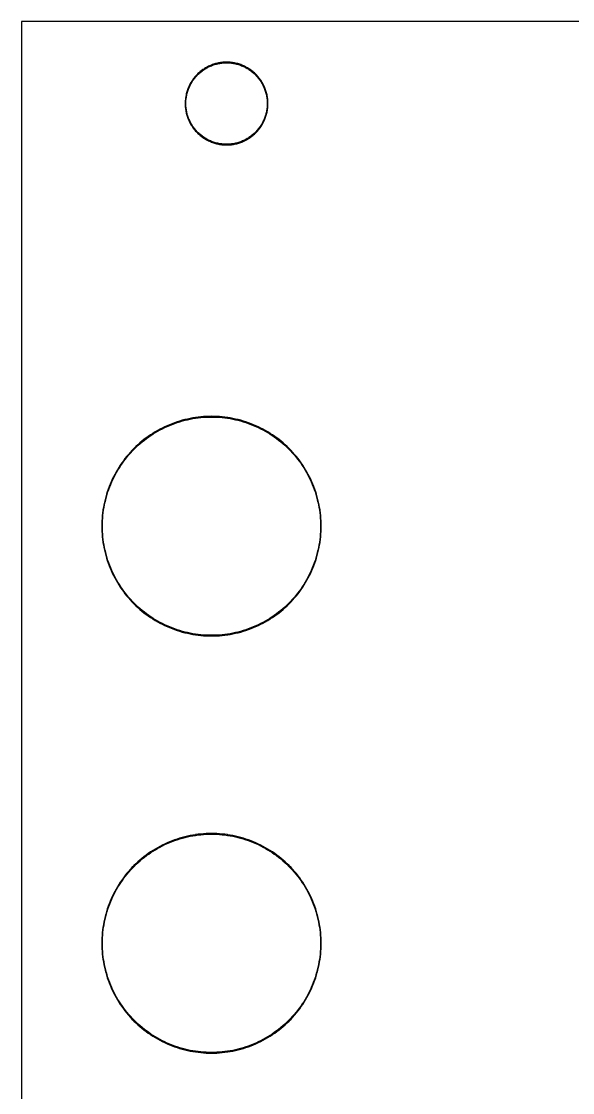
# Model space of a CAD drawing. Extents: x 5 to 45, y 9 to 138.
# Drawn here: x 5.04 to 25.19, y 98.62 to 137.75 of the extents above; entities that cross this region are included whole.
import ezdxf

# ---------------------------------------------------------------- set-up
doc = ezdxf.new("R2010")
doc.units = 0

msp = doc.modelspace()

# ---------------------------------------------------------------- linework, layer by layer
at = {"color": 34, "true_color": 0x008000}
for points in [[(5.03555, 9.25398, 0), (45.33544, 9.25398, 0), (45.33544, 137.75411, 0), (5.03555, 137.75411, 0), (5.03555, 9.25398, 0)], [(12.51585, 136.26693, 0), (12.47698, 136.26592, 0), (12.43812, 136.26388, 0), (12.39926, 136.26083, 0), (12.36065, 136.25676, 0), (12.32179, 136.25169, 0), (12.31786, 136.25107, 0), (12.28345, 136.2456, 0), (12.28343, 136.2456, 0), (12.27951, 136.24497, 0), (12.24116, 136.23786, 0), (12.20306, 136.22998, 0), (12.16521, 136.22084, 0), (12.12762, 136.21094, 0), (12.09028, 136.20002, 0), (12.0532, 136.18808, 0), (12.01637, 136.17512, 0), (11.98004, 136.16115, 0), (11.94398, 136.14642, 0), (11.90842, 136.13067, 0), (11.87311, 136.11416, 0), (11.83831, 136.09664, 0), (11.83477, 136.09483, 0), (11.80048, 136.07629, 0), (11.7667, 136.05699, 0), (11.73343, 136.03666, 0), (11.70066, 136.01584, 0), (11.6684, 135.99374, 0), (11.63665, 135.97114, 0), (11.60566, 135.94751, 0), (11.57544, 135.92312, 0), (11.54547, 135.89797, 0), (11.51651, 135.87233, 0), (11.48806, 135.84566, 0), (11.46038, 135.81823, 0), (11.45757, 135.81541, 0), (11.43064, 135.78722, 0), (11.40423, 135.75852, 0), (11.37883, 135.72906, 0), (11.35393, 135.69909, 0), (11.33006, 135.66835, 0), (11.30694, 135.63711, 0), (11.28459, 135.60511, 0), (11.26326, 135.57259, 0), (11.24243, 135.53957, 0), (11.22287, 135.50604, 0), (11.20382, 135.47201, 0), (11.18579, 135.43746, 0), (11.18398, 135.43393, 0), (11.16696, 135.39886, 0), (11.15071, 135.36331, 0), (11.13547, 135.32749, 0), (11.12124, 135.29143, 0), (11.10778, 135.25486, 0), (11.09534, 135.21777, 0), (11.08391, 135.18069, 0), (11.07349, 135.1431, 0), (11.06409, 135.1055, 0), (11.05546, 135.0674, 0), (11.04784, 135.02905, 0), (11.04149, 134.9907, 0), (11.04087, 134.98677, 0), (11.03528, 134.94842, 0), (11.03071, 134.90956, 0), (11.02715, 134.87095, 0), (11.02461, 134.83209, 0), (11.02309, 134.79297, 0), (11.02258, 134.75411, 0), (11.02309, 134.71525, 0), (11.02461, 134.67613, 0), (11.02715, 134.63727, 0), (11.03071, 134.59866, 0), (11.03528, 134.5598, 0), (11.04087, 134.52144, 0), (11.04149, 134.51751, 0), (11.04784, 134.47916, 0), (11.05546, 134.44081, 0), (11.06409, 134.40271, 0), (11.07349, 134.36511, 0), (11.08391, 134.32753, 0), (11.09534, 134.29043, 0), (11.10778, 134.25335, 0), (11.12124, 134.21678, 0), (11.13547, 134.18071, 0), (11.15071, 134.1449, 0), (11.16696, 134.10934, 0), (11.18398, 134.07428, 0), (11.18579, 134.07075, 0), (11.20382, 134.0362, 0), (11.22287, 134.00217, 0), (11.24243, 133.96864, 0), (11.26326, 133.93562, 0), (11.28459, 133.90311, 0), (11.30694, 133.8711, 0), (11.33006, 133.83985, 0), (11.35393, 133.80913, 0), (11.37883, 133.77915, 0), (11.40423, 133.74968, 0), (11.43064, 133.72099, 0), (11.45757, 133.6928, 0), (11.46038, 133.68999, 0), (11.48806, 133.66255, 0), (11.51651, 133.63587, 0), (11.54547, 133.61023, 0), (11.57544, 133.58508, 0), (11.60566, 133.5607, 0), (11.63665, 133.53708, 0), (11.6684, 133.51446, 0), (11.70066, 133.49237, 0), (11.73343, 133.47155, 0), (11.7667, 133.45123, 0), (11.80048, 133.43192, 0), (11.83477, 133.41337, 0), (11.83831, 133.41157, 0), (11.87311, 133.39405, 0), (11.90842, 133.37754, 0), (11.94398, 133.36179, 0), (11.98004, 133.34706, 0), (12.01637, 133.33309, 0), (12.0532, 133.32014, 0), (12.09028, 133.3082, 0), (12.12762, 133.29728, 0), (12.16521, 133.28737, 0), (12.20306, 133.27823, 0), (12.24116, 133.27035, 0), (12.27951, 133.26324, 0), (12.31786, 133.25714, 0), (12.32179, 133.25652, 0), (12.36065, 133.25144, 0), (12.39926, 133.24738, 0), (12.43812, 133.24433, 0), (12.47698, 133.2423, 0), (12.51585, 133.24127, 0), (12.55496, 133.24127, 0), (12.59382, 133.2423, 0), (12.63269, 133.24433, 0), (12.67155, 133.24738, 0), (12.71015, 133.25144, 0), (12.74902, 133.25652, 0), (12.75294, 133.25714, 0), (12.7913, 133.26324, 0), (12.82965, 133.27035, 0), (12.86775, 133.27823, 0), (12.9056, 133.28737, 0), (12.94319, 133.29728, 0), (12.98053, 133.3082, 0), (13.01761, 133.32014, 0), (13.05444, 133.33309, 0), (13.09076, 133.34706, 0), (13.12683, 133.36179, 0), (13.16239, 133.37754, 0), (13.1977, 133.39405, 0), (13.23249, 133.41157, 0), (13.23603, 133.41337, 0), (13.27032, 133.43192, 0), (13.30411, 133.45123, 0), (13.33738, 133.47155, 0), (13.37015, 133.49237, 0), (13.4024, 133.51446, 0), (13.43415, 133.53708, 0), (13.46514, 133.5607, 0), (13.49537, 133.58508, 0), (13.52534, 133.61023, 0), (13.5543, 133.63587, 0), (13.58274, 133.66255, 0), (13.61043, 133.68999, 0), (13.61324, 133.6928, 0), (13.64016, 133.72099, 0), (13.66658, 133.74968, 0), (13.69198, 133.77915, 0), (13.71687, 133.80913, 0), (13.74075, 133.83985, 0), (13.76386, 133.8711, 0), (13.78621, 133.90311, 0), (13.80755, 133.93562, 0), (13.82838, 133.96864, 0), (13.84794, 134.00217, 0), (13.86699, 134.0362, 0), (13.88502, 134.07075, 0), (13.88682, 134.07428, 0), (13.90384, 134.10934, 0), (13.9201, 134.1449, 0), (13.93534, 134.18071, 0), (13.94956, 134.21678, 0), (13.96302, 134.25335, 0), (13.97547, 134.29043, 0), (13.9869, 134.32753, 0), (13.99731, 134.36511, 0), (14.00671, 134.40271, 0), (14.01535, 134.44081, 0), (14.02297, 134.47916, 0), (14.02932, 134.51751, 0), (14.02994, 134.52144, 0), (14.03553, 134.5598, 0), (14.0401, 134.59866, 0), (14.04366, 134.63727, 0), (14.0462, 134.67613, 0), (14.04772, 134.71525, 0), (14.04823, 134.75411, 0), (14.04772, 134.79297, 0), (14.0462, 134.83209, 0), (14.04366, 134.87095, 0), (14.0401, 134.90956, 0), (14.03553, 134.94842, 0), (14.02994, 134.98677, 0), (14.02932, 134.9907, 0), (14.02297, 135.02905, 0), (14.01535, 135.0674, 0), (14.00671, 135.1055, 0), (13.99731, 135.1431, 0), (13.9869, 135.18069, 0), (13.97547, 135.21777, 0), (13.96302, 135.25486, 0), (13.94956, 135.29143, 0), (13.93534, 135.32749, 0), (13.9201, 135.36331, 0), (13.90384, 135.39886, 0), (13.88682, 135.43393, 0), (13.88502, 135.43746, 0), (13.86699, 135.47201, 0), (13.84794, 135.50604, 0), (13.82838, 135.53957, 0), (13.80755, 135.57259, 0), (13.78621, 135.60511, 0), (13.76386, 135.63711, 0), (13.74075, 135.66835, 0), (13.71687, 135.69909, 0), (13.69198, 135.72906, 0), (13.66658, 135.75852, 0), (13.64016, 135.78722, 0), (13.61324, 135.81541, 0), (13.61043, 135.81823, 0), (13.58274, 135.84566, 0), (13.5543, 135.87233, 0), (13.52534, 135.89797, 0), (13.49537, 135.92312, 0), (13.46514, 135.94751, 0), (13.43415, 135.97114, 0), (13.4024, 135.99374, 0), (13.37015, 136.01584, 0), (13.33738, 136.03666, 0), (13.30411, 136.05699, 0), (13.27032, 136.07629, 0), (13.23603, 136.09483, 0), (13.23249, 136.09664, 0), (13.1977, 136.11416, 0), (13.16239, 136.13067, 0), (13.12683, 136.14642, 0), (13.09076, 136.16115, 0), (13.05444, 136.17512, 0), (13.01761, 136.18808, 0), (12.98053, 136.20002, 0), (12.94319, 136.21094, 0), (12.9056, 136.22084, 0), (12.86775, 136.22998, 0), (12.82965, 136.23786, 0), (12.7913, 136.24497, 0), (12.78737, 136.2456, 0), (12.78735, 136.2456, 0), (12.75294, 136.25107, 0), (12.74902, 136.25169, 0), (12.71015, 136.25676, 0), (12.67155, 136.26083, 0), (12.63269, 136.26388, 0), (12.59382, 136.26592, 0), (12.55496, 136.26693, 0), (12.51585, 136.26693, 0)], [(12.63269, 133.26973, 0), (12.59382, 133.2677, 0), (12.55496, 133.26668, 0), (12.51585, 133.26668, 0), (12.47698, 133.2677, 0), (12.43812, 133.26973, 0), (12.39926, 133.27278, 0), (12.36065, 133.27684, 0), (12.32179, 133.28192, 0), (12.32177, 133.28192, 0), (12.28736, 133.2874, 0), (12.24901, 133.29451, 0), (12.21091, 133.30238, 0), (12.17306, 133.31153, 0), (12.13547, 133.32143, 0), (12.09813, 133.33236, 0), (12.06105, 133.34429, 0), (12.02422, 133.35725, 0), (11.98789, 133.37122, 0), (11.95183, 133.38595, 0), (11.91627, 133.4017, 0), (11.88096, 133.4182, 0), (11.84925, 133.43418, 0), (11.81541, 133.45247, 0), (11.78163, 133.47178, 0), (11.74836, 133.4921, 0), (11.71559, 133.51292, 0), (11.68333, 133.53502, 0), (11.65158, 133.55762, 0), (11.62059, 133.58125, 0), (11.59037, 133.60563, 0), (11.5604, 133.63077, 0), (11.53144, 133.65643, 0), (11.50299, 133.6831, 0), (11.47768, 133.70819, 0), (11.45119, 133.73592, 0), (11.42478, 133.76462, 0), (11.39938, 133.79409, 0), (11.37448, 133.82406, 0), (11.35061, 133.85479, 0), (11.32749, 133.88603, 0), (11.30514, 133.91803, 0), (11.28381, 133.95055, 0), (11.26298, 133.98356, 0), (11.24342, 134.0171, 0), (11.22437, 134.05113, 0), (11.20751, 134.08345, 0), (11.19112, 134.11719, 0), (11.17487, 134.15275, 0), (11.15963, 134.18856, 0), (11.1454, 134.22462, 0), (11.13194, 134.26121, 0), (11.11949, 134.29829, 0), (11.10806, 134.33537, 0), (11.09765, 134.37297, 0), (11.08825, 134.41056, 0), (11.07962, 134.44865, 0), (11.072, 134.48701, 0), (11.06605, 134.52298, 0), (11.06068, 134.5598, 0), (11.05611, 134.59866, 0), (11.05255, 134.63727, 0), (11.05001, 134.67613, 0), (11.04849, 134.71525, 0), (11.04798, 134.75411, 0), (11.04849, 134.79297, 0), (11.05001, 134.83209, 0), (11.05255, 134.87095, 0), (11.05611, 134.90956, 0), (11.06068, 134.94842, 0), (11.06606, 134.9853, 0), (11.072, 135.0212, 0), (11.07962, 135.05955, 0), (11.08825, 135.09764, 0), (11.09765, 135.13525, 0), (11.10806, 135.17284, 0), (11.11949, 135.20992, 0), (11.13194, 135.247, 0), (11.1454, 135.28358, 0), (11.15963, 135.31965, 0), (11.17487, 135.35546, 0), (11.19112, 135.39102, 0), (11.2075, 135.42476, 0), (11.22437, 135.45707, 0), (11.24342, 135.49112, 0), (11.26298, 135.52464, 0), (11.28381, 135.55766, 0), (11.30514, 135.59018, 0), (11.32749, 135.62217, 0), (11.35061, 135.65342, 0), (11.37448, 135.68416, 0), (11.39938, 135.71413, 0), (11.42478, 135.74359, 0), (11.45119, 135.77229, 0), (11.47767, 135.80002, 0), (11.50299, 135.82511, 0), (11.53144, 135.85178, 0), (11.5604, 135.87743, 0), (11.59037, 135.90258, 0), (11.62059, 135.92696, 0), (11.65158, 135.95059, 0), (11.68333, 135.97318, 0), (11.71559, 135.99529, 0), (11.74836, 136.01612, 0), (11.78163, 136.03644, 0), (11.81541, 136.05573, 0), (11.84952, 136.07417, 0), (11.88096, 136.09001, 0), (11.91627, 136.10651, 0), (11.95183, 136.12226, 0), (11.98789, 136.137, 0), (12.02422, 136.15097, 0), (12.06105, 136.16391, 0), (12.09813, 136.17586, 0), (12.13547, 136.18678, 0), (12.17306, 136.19668, 0), (12.21091, 136.20583, 0), (12.24901, 136.21369, 0), (12.28736, 136.22082, 0), (12.32188, 136.2263, 0), (12.36065, 136.23137, 0), (12.39926, 136.23543, 0), (12.43812, 136.23848, 0), (12.47698, 136.24052, 0), (12.51585, 136.24153, 0), (12.55496, 136.24153, 0), (12.59382, 136.24052, 0), (12.63269, 136.23848, 0), (12.67155, 136.23543, 0), (12.71015, 136.23137, 0), (12.74888, 136.22631, 0), (12.78345, 136.22082, 0), (12.8218, 136.21369, 0), (12.8599, 136.20583, 0), (12.89775, 136.19668, 0), (12.93534, 136.18678, 0), (12.97268, 136.17586, 0), (13.00976, 136.16391, 0), (13.04659, 136.15097, 0), (13.08291, 136.137, 0), (13.11898, 136.12226, 0), (13.15454, 136.10651, 0), (13.18985, 136.09001, 0), (13.22127, 136.07418, 0), (13.25539, 136.05573, 0), (13.28918, 136.03644, 0), (13.32245, 136.01612, 0), (13.35522, 135.99529, 0), (13.38747, 135.97318, 0), (13.41922, 135.95059, 0), (13.45021, 135.92696, 0), (13.48044, 135.90258, 0), (13.51041, 135.87743, 0), (13.53937, 135.85178, 0), (13.56781, 135.82511, 0), (13.59315, 135.8, 0), (13.61961, 135.77229, 0), (13.64603, 135.74359, 0), (13.67143, 135.71413, 0), (13.69632, 135.68416, 0), (13.7202, 135.65342, 0), (13.74331, 135.62217, 0), (13.76566, 135.59018, 0), (13.787, 135.55766, 0), (13.80783, 135.52464, 0), (13.82739, 135.49112, 0), (13.84644, 135.45707, 0), (13.86331, 135.42477, 0), (13.87968, 135.39102, 0), (13.89594, 135.35546, 0), (13.91118, 135.31965, 0), (13.9254, 135.28358, 0), (13.93887, 135.247, 0), (13.95131, 135.20992, 0), (13.96274, 135.17284, 0), (13.97316, 135.13525, 0), (13.98255, 135.09764, 0), (13.99119, 135.05955, 0), (13.99881, 135.0212, 0), (14.00475, 134.9853, 0), (14.01013, 134.94842, 0), (14.0147, 134.90956, 0), (14.01825, 134.87095, 0), (14.02079, 134.83209, 0), (14.02232, 134.79297, 0), (14.02283, 134.75411, 0), (14.02232, 134.71525, 0), (14.02079, 134.67613, 0), (14.01825, 134.63727, 0), (14.0147, 134.59866, 0), (14.01013, 134.5598, 0), (14.00476, 134.52298, 0), (13.99881, 134.48701, 0), (13.99119, 134.44865, 0), (13.98255, 134.41056, 0), (13.97316, 134.37297, 0), (13.96274, 134.33537, 0), (13.95131, 134.29829, 0), (13.93887, 134.26121, 0), (13.9254, 134.22462, 0), (13.91118, 134.18856, 0), (13.89594, 134.15275, 0), (13.87968, 134.11719, 0), (13.8633, 134.08344, 0), (13.84644, 134.05113, 0), (13.82739, 134.0171, 0), (13.80783, 133.98356, 0), (13.787, 133.95055, 0), (13.76566, 133.91803, 0), (13.74331, 133.88603, 0), (13.7202, 133.85479, 0), (13.69632, 133.82406, 0), (13.67143, 133.79409, 0), (13.64603, 133.76462, 0), (13.61961, 133.73592, 0), (13.59314, 133.7082, 0), (13.56781, 133.6831, 0), (13.53937, 133.65643, 0), (13.51041, 133.63077, 0), (13.48044, 133.60563, 0), (13.45021, 133.58125, 0), (13.41922, 133.55762, 0), (13.38747, 133.53502, 0), (13.35522, 133.51292, 0), (13.32245, 133.4921, 0), (13.28918, 133.47178, 0), (13.25539, 133.45247, 0), (13.22154, 133.43417, 0), (13.18985, 133.4182, 0), (13.15454, 133.4017, 0), (13.11898, 133.38595, 0), (13.08291, 133.37122, 0), (13.04659, 133.35725, 0), (13.00976, 133.34429, 0), (12.97268, 133.33236, 0), (12.93534, 133.32143, 0), (12.89775, 133.31153, 0), (12.8599, 133.30238, 0), (12.8218, 133.29451, 0), (12.78345, 133.2874, 0), (12.74903, 133.28192, 0), (12.74902, 133.28192, 0), (12.71015, 133.27684, 0), (12.67155, 133.27278, 0), (12.63269, 133.26973, 0)], [(11.88745, 123.32538, 0), (11.78915, 123.32182, 0), (11.69136, 123.31572, 0), (11.59332, 123.30734, 0), (11.49578, 123.29667, 0), (11.3985, 123.28347, 0), (11.39457, 123.28285, 0), (11.2978, 123.2671, 0), (11.20128, 123.24906, 0), (11.10527, 123.22874, 0), (11.00976, 123.20614, 0), (10.91477, 123.18125, 0), (10.82053, 123.15381, 0), (10.72681, 123.1241, 0), (10.6341, 123.09209, 0), (10.5419, 123.05806, 0), (10.45096, 123.02148, 0), (10.36054, 122.98287, 0), (10.27139, 122.94198, 0), (10.18324, 122.8988, 0), (10.17971, 122.89699, 0), (10.09233, 122.85178, 0), (10.00648, 122.80454, 0), (9.92164, 122.75526, 0), (9.83808, 122.7037, 0), (9.75578, 122.65011, 0), (9.67475, 122.59448, 0), (9.59525, 122.53708, 0), (9.51702, 122.47764, 0), (9.44056, 122.41617, 0), (9.36538, 122.35318, 0), (9.29172, 122.2879, 0), (9.21984, 122.2211, 0), (9.14948, 122.15277, 0), (9.14667, 122.14996, 0), (9.07835, 122.07961, 0), (9.01155, 122.00772, 0), (8.94627, 121.93406, 0), (8.88327, 121.85888, 0), (8.8218, 121.78243, 0), (8.76237, 121.70419, 0), (8.70497, 121.62469, 0), (8.64934, 121.54367, 0), (8.59575, 121.46137, 0), (8.54419, 121.3778, 0), (8.49491, 121.29297, 0), (8.44767, 121.20712, 0), (8.40245, 121.11974, 0), (8.40065, 121.1162, 0), (8.35746, 121.02806, 0), (8.31658, 120.93891, 0), (8.27797, 120.84848, 0), (8.24139, 120.75755, 0), (8.20736, 120.66535, 0), (8.17535, 120.57264, 0), (8.14563, 120.47891, 0), (8.1182, 120.38468, 0), (8.09331, 120.28968, 0), (8.0707, 120.19418, 0), (8.05038, 120.09817, 0), (8.03234, 120.00165, 0), (8.0166, 119.90487, 0), (8.01598, 119.90095, 0), (8.00277, 119.80367, 0), (7.9921, 119.70613, 0), (7.98372, 119.60809, 0), (7.97763, 119.5103, 0), (7.97407, 119.412, 0), (7.9728, 119.31396, 0), (7.97407, 119.21591, 0), (7.97763, 119.11761, 0), (7.98372, 119.01982, 0), (7.9921, 118.92178, 0), (8.00277, 118.82424, 0), (8.01598, 118.72696, 0), (8.0166, 118.72304, 0), (8.03234, 118.62626, 0), (8.05038, 118.52974, 0), (8.0707, 118.43373, 0), (8.09331, 118.33823, 0), (8.1182, 118.24323, 0), (8.14563, 118.149, 0), (8.17535, 118.05527, 0), (8.20736, 117.96256, 0), (8.24139, 117.87036, 0), (8.27797, 117.77943, 0), (8.31658, 117.689, 0), (8.35746, 117.59985, 0), (8.40065, 117.51171, 0), (8.40245, 117.50817, 0), (8.44767, 117.42079, 0), (8.49491, 117.33494, 0), (8.54419, 117.25011, 0), (8.59575, 117.16654, 0), (8.64934, 117.08424, 0), (8.70497, 117.00322, 0), (8.76237, 116.92372, 0), (8.8218, 116.84548, 0), (8.88327, 116.76903, 0), (8.94627, 116.69385, 0), (9.01155, 116.62019, 0), (9.07835, 116.5483, 0), (9.14667, 116.47795, 0), (9.14948, 116.47514, 0), (9.21984, 116.40681, 0), (9.29172, 116.34001, 0), (9.36538, 116.27473, 0), (9.44056, 116.21174, 0), (9.51702, 116.15027, 0), (9.59525, 116.09083, 0), (9.67475, 116.03343, 0), (9.75578, 115.9778, 0), (9.83808, 115.92421, 0), (9.92164, 115.87265, 0), (10.00648, 115.82337, 0), (10.09233, 115.77613, 0), (10.17971, 115.73092, 0), (10.18324, 115.72911, 0), (10.27139, 115.68593, 0), (10.36054, 115.64504, 0), (10.45096, 115.60643, 0), (10.5419, 115.56985, 0), (10.6341, 115.53582, 0), (10.72681, 115.50381, 0), (10.82053, 115.4741, 0), (10.91477, 115.44666, 0), (11.00976, 115.42177, 0), (11.10527, 115.39917, 0), (11.20128, 115.37885, 0), (11.2978, 115.36081, 0), (11.39457, 115.34506, 0), (11.3985, 115.34444, 0), (11.49578, 115.33124, 0), (11.59332, 115.32057, 0), (11.69136, 115.31219, 0), (11.78915, 115.30609, 0), (11.88745, 115.30253, 0), (11.98549, 115.30126, 0), (12.08354, 115.30253, 0), (12.18184, 115.30609, 0), (12.27963, 115.31219, 0), (12.37767, 115.32057, 0), (12.4752, 115.33124, 0), (12.57249, 115.34444, 0), (12.57641, 115.34506, 0), (12.67319, 115.36081, 0), (12.76971, 115.37885, 0), (12.86572, 115.39917, 0), (12.96122, 115.42177, 0), (13.05622, 115.44666, 0), (13.15045, 115.4741, 0), (13.24418, 115.50381, 0), (13.33689, 115.53582, 0), (13.42909, 115.56985, 0), (13.52002, 115.60643, 0), (13.61045, 115.64504, 0), (13.6996, 115.68593, 0), (13.78774, 115.72911, 0), (13.79128, 115.73092, 0), (13.87865, 115.77613, 0), (13.96451, 115.82337, 0), (14.04934, 115.87265, 0), (14.13291, 115.92421, 0), (14.2152, 115.9778, 0), (14.29623, 116.03343, 0), (14.37573, 116.09083, 0), (14.45396, 116.15027, 0), (14.53042, 116.21174, 0), (14.6056, 116.27473, 0), (14.67926, 116.34001, 0), (14.75114, 116.40681, 0), (14.8215, 116.47514, 0), (14.82431, 116.47795, 0), (14.89264, 116.5483, 0), (14.95944, 116.62019, 0), (15.02472, 116.69385, 0), (15.08771, 116.76903, 0), (15.14918, 116.84548, 0), (15.20861, 116.92372, 0), (15.26602, 117.00322, 0), (15.32164, 117.08424, 0), (15.37524, 117.16654, 0), (15.4268, 117.25011, 0), (15.47608, 117.33494, 0), (15.52332, 117.42079, 0), (15.56853, 117.50817, 0), (15.57034, 117.51171, 0), (15.61352, 117.59985, 0), (15.65441, 117.689, 0), (15.69302, 117.77943, 0), (15.72959, 117.87036, 0), (15.76363, 117.96256, 0), (15.79563, 118.05527, 0), (15.82535, 118.149, 0), (15.85278, 118.24323, 0), (15.87768, 118.33823, 0), (15.90028, 118.43373, 0), (15.9206, 118.52974, 0), (15.93864, 118.62626, 0), (15.95438, 118.72304, 0), (15.95501, 118.72696, 0), (15.96821, 118.82424, 0), (15.97888, 118.92178, 0), (15.98726, 119.01982, 0), (15.99336, 119.11761, 0), (15.99692, 119.21591, 0), (15.99819, 119.31396, 0), (15.99692, 119.412, 0), (15.99336, 119.5103, 0), (15.98726, 119.60809, 0), (15.97888, 119.70613, 0), (15.96821, 119.80367, 0), (15.95501, 119.90095, 0), (15.95438, 119.90487, 0), (15.93864, 120.00165, 0), (15.9206, 120.09817, 0), (15.90028, 120.19418, 0), (15.87768, 120.28968, 0), (15.85278, 120.38468, 0), (15.82535, 120.47891, 0), (15.79563, 120.57264, 0), (15.76363, 120.66535, 0), (15.72959, 120.75755, 0), (15.69302, 120.84848, 0), (15.65441, 120.93891, 0), (15.61352, 121.02806, 0), (15.57034, 121.1162, 0), (15.56853, 121.11974, 0), (15.52332, 121.20712, 0), (15.47608, 121.29297, 0), (15.4268, 121.3778, 0), (15.37524, 121.46137, 0), (15.32164, 121.54367, 0), (15.26602, 121.62469, 0), (15.20861, 121.70419, 0), (15.14918, 121.78243, 0), (15.08771, 121.85888, 0), (15.02472, 121.93406, 0), (14.95944, 122.00772, 0), (14.89264, 122.07961, 0), (14.82431, 122.14996, 0), (14.8215, 122.15277, 0), (14.75114, 122.2211, 0), (14.67926, 122.2879, 0), (14.6056, 122.35318, 0), (14.53042, 122.41617, 0), (14.45396, 122.47764, 0), (14.37573, 122.53708, 0), (14.29623, 122.59448, 0), (14.2152, 122.65011, 0), (14.13291, 122.7037, 0), (14.04934, 122.75526, 0), (13.96451, 122.80454, 0), (13.87865, 122.85178, 0), (13.79128, 122.89699, 0), (13.78774, 122.8988, 0), (13.6996, 122.94198, 0), (13.61045, 122.98287, 0), (13.52002, 123.02148, 0), (13.42909, 123.05806, 0), (13.33689, 123.09209, 0), (13.24418, 123.1241, 0), (13.15045, 123.15381, 0), (13.05622, 123.18125, 0), (12.96122, 123.20614, 0), (12.86572, 123.22874, 0), (12.76971, 123.24906, 0), (12.67319, 123.2671, 0), (12.57641, 123.28285, 0), (12.57249, 123.28347, 0), (12.4752, 123.29667, 0), (12.37767, 123.30734, 0), (12.27963, 123.31572, 0), (12.18184, 123.32182, 0), (12.08354, 123.32538, 0), (11.98549, 123.32665, 0), (11.88745, 123.32538, 0)], [(12.18184, 115.33149, 0), (12.08354, 115.32793, 0), (11.98549, 115.32666, 0), (11.88745, 115.32793, 0), (11.78915, 115.33149, 0), (11.69136, 115.33759, 0), (11.59332, 115.34597, 0), (11.49578, 115.35664, 0), (11.39917, 115.36975, 0), (11.30565, 115.38497, 0), (11.20913, 115.403, 0), (11.11312, 115.42332, 0), (11.01761, 115.44593, 0), (10.92262, 115.47082, 0), (10.82838, 115.49825, 0), (10.73466, 115.52797, 0), (10.64195, 115.55998, 0), (10.54975, 115.59401, 0), (10.45881, 115.63059, 0), (10.36839, 115.6692, 0), (10.27924, 115.71009, 0), (10.19225, 115.75271, 0), (10.10726, 115.79668, 0), (10.02141, 115.84392, 0), (9.93657, 115.8932, 0), (9.853, 115.94476, 0), (9.7707, 115.99835, 0), (9.68969, 116.05398, 0), (9.61018, 116.11138, 0), (9.53195, 116.17082, 0), (9.4555, 116.23229, 0), (9.38031, 116.29528, 0), (9.30665, 116.36056, 0), (9.23476, 116.42736, 0), (9.16584, 116.4943, 0), (9.0989, 116.56323, 0), (9.0321, 116.63512, 0), (8.96682, 116.70878, 0), (8.90382, 116.78396, 0), (8.84235, 116.86041, 0), (8.78292, 116.93865, 0), (8.72552, 117.01815, 0), (8.66989, 117.09917, 0), (8.6163, 117.18147, 0), (8.56474, 117.26504, 0), (8.51545, 117.34987, 0), (8.46822, 117.43572, 0), (8.42442, 117.52036, 0), (8.38163, 117.6077, 0), (8.34073, 117.69685, 0), (8.30213, 117.78728, 0), (8.26554, 117.87821, 0), (8.23151, 117.97041, 0), (8.19951, 118.06312, 0), (8.16979, 118.15685, 0), (8.14236, 118.25108, 0), (8.11747, 118.34608, 0), (8.09486, 118.44158, 0), (8.07454, 118.53759, 0), (8.0565, 118.63411, 0), (8.04128, 118.72768, 0), (8.02816, 118.82424, 0), (8.01751, 118.92178, 0), (8.00911, 119.01982, 0), (8.00303, 119.11761, 0), (7.99947, 119.21591, 0), (7.9982, 119.31396, 0), (7.99947, 119.412, 0), (8.00303, 119.5103, 0), (8.00911, 119.60809, 0), (8.01751, 119.70613, 0), (8.02816, 119.80367, 0), (8.04128, 119.90023, 0), (8.0565, 119.9938, 0), (8.07454, 120.09032, 0), (8.09486, 120.18633, 0), (8.11747, 120.28183, 0), (8.14236, 120.37683, 0), (8.16979, 120.47106, 0), (8.19951, 120.56479, 0), (8.23151, 120.6575, 0), (8.26554, 120.7497, 0), (8.30213, 120.84063, 0), (8.34073, 120.93106, 0), (8.38163, 121.02021, 0), (8.42442, 121.10755, 0), (8.46822, 121.19219, 0), (8.51545, 121.27804, 0), (8.56474, 121.36287, 0), (8.6163, 121.44644, 0), (8.66989, 121.52874, 0), (8.72552, 121.60976, 0), (8.78292, 121.68926, 0), (8.84235, 121.7675, 0), (8.90382, 121.84395, 0), (8.96682, 121.91913, 0), (9.0321, 121.99279, 0), (9.0989, 122.06468, 0), (9.16584, 122.13361, 0), (9.23476, 122.20055, 0), (9.30665, 122.26735, 0), (9.38031, 122.33263, 0), (9.4555, 122.39562, 0), (9.53195, 122.45709, 0), (9.61018, 122.51653, 0), (9.68969, 122.57393, 0), (9.7707, 122.62956, 0), (9.853, 122.68315, 0), (9.93657, 122.73471, 0), (10.02141, 122.78399, 0), (10.10726, 122.83123, 0), (10.19225, 122.8752, 0), (10.27924, 122.91782, 0), (10.36839, 122.95871, 0), (10.45881, 122.99732, 0), (10.54975, 123.0339, 0), (10.64195, 123.06793, 0), (10.73466, 123.09994, 0), (10.82838, 123.12966, 0), (10.92262, 123.15709, 0), (11.01761, 123.18198, 0), (11.11312, 123.20459, 0), (11.20913, 123.22491, 0), (11.30565, 123.24294, 0), (11.39917, 123.25816, 0), (11.49578, 123.27127, 0), (11.59332, 123.28194, 0), (11.69136, 123.29033, 0), (11.78915, 123.29642, 0), (11.88745, 123.29998, 0), (11.98549, 123.30125, 0), (12.08354, 123.29998, 0), (12.18184, 123.29642, 0), (12.27963, 123.29033, 0), (12.37767, 123.28194, 0), (12.4752, 123.27127, 0), (12.57177, 123.25817, 0), (12.66534, 123.24294, 0), (12.76186, 123.22491, 0), (12.85787, 123.20459, 0), (12.95337, 123.18198, 0), (13.04837, 123.15709, 0), (13.1426, 123.12966, 0), (13.23633, 123.09994, 0), (13.32904, 123.06793, 0), (13.42124, 123.0339, 0), (13.51217, 122.99732, 0), (13.6026, 122.95871, 0), (13.69175, 122.91782, 0), (13.77874, 122.87521, 0), (13.86372, 122.83123, 0), (13.94958, 122.78399, 0), (14.03441, 122.73471, 0), (14.11798, 122.68315, 0), (14.20027, 122.62956, 0), (14.2813, 122.57393, 0), (14.3608, 122.51653, 0), (14.43903, 122.45709, 0), (14.51549, 122.39562, 0), (14.59067, 122.33263, 0), (14.66433, 122.26735, 0), (14.73621, 122.20055, 0), (14.80515, 122.1336, 0), (14.87209, 122.06468, 0), (14.93889, 121.99279, 0), (15.00417, 121.91913, 0), (15.06716, 121.84395, 0), (15.12863, 121.7675, 0), (15.18806, 121.68926, 0), (15.24547, 121.60976, 0), (15.30109, 121.52874, 0), (15.35469, 121.44644, 0), (15.40625, 121.36287, 0), (15.45553, 121.27804, 0), (15.50277, 121.19219, 0), (15.54674, 121.1072, 0), (15.58936, 121.02021, 0), (15.63025, 120.93106, 0), (15.66886, 120.84063, 0), (15.70544, 120.7497, 0), (15.73947, 120.6575, 0), (15.77148, 120.56479, 0), (15.80119, 120.47106, 0), (15.82863, 120.37683, 0), (15.85352, 120.28183, 0), (15.87612, 120.18633, 0), (15.89644, 120.09032, 0), (15.91448, 119.9938, 0), (15.92971, 119.90023, 0), (15.94281, 119.80367, 0), (15.95348, 119.70613, 0), (15.96186, 119.60809, 0), (15.96796, 119.5103, 0), (15.97151, 119.412, 0), (15.97278, 119.31396, 0), (15.97151, 119.21591, 0), (15.96796, 119.11761, 0), (15.96186, 119.01982, 0), (15.95348, 118.92178, 0), (15.94281, 118.82424, 0), (15.92971, 118.72768, 0), (15.91448, 118.63411, 0), (15.89644, 118.53759, 0), (15.87612, 118.44158, 0), (15.85352, 118.34608, 0), (15.82863, 118.25108, 0), (15.80119, 118.15685, 0), (15.77148, 118.06312, 0), (15.73947, 117.97041, 0), (15.70544, 117.87821, 0), (15.66886, 117.78728, 0), (15.63025, 117.69685, 0), (15.58936, 117.6077, 0), (15.54674, 117.52071, 0), (15.50277, 117.43572, 0), (15.45553, 117.34987, 0), (15.40625, 117.26504, 0), (15.35469, 117.18147, 0), (15.30109, 117.09917, 0), (15.24547, 117.01815, 0), (15.18806, 116.93865, 0), (15.12863, 116.86041, 0), (15.06716, 116.78396, 0), (15.00417, 116.70878, 0), (14.93889, 116.63512, 0), (14.87209, 116.56323, 0), (14.80515, 116.49431, 0), (14.73621, 116.42736, 0), (14.66433, 116.36056, 0), (14.59067, 116.29528, 0), (14.51549, 116.23229, 0), (14.43903, 116.17082, 0), (14.3608, 116.11138, 0), (14.2813, 116.05398, 0), (14.20027, 115.99835, 0), (14.11798, 115.94476, 0), (14.03441, 115.8932, 0), (13.94958, 115.84392, 0), (13.86372, 115.79668, 0), (13.77874, 115.7527, 0), (13.69175, 115.71009, 0), (13.6026, 115.6692, 0), (13.51217, 115.63059, 0), (13.42124, 115.59401, 0), (13.32904, 115.55998, 0), (13.23633, 115.52797, 0), (13.1426, 115.49825, 0), (13.04837, 115.47082, 0), (12.95337, 115.44593, 0), (12.85787, 115.42332, 0), (12.76186, 115.403, 0), (12.66534, 115.38497, 0), (12.57177, 115.36974, 0), (12.4752, 115.35664, 0), (12.37767, 115.34597, 0), (12.27963, 115.33759, 0), (12.18184, 115.33149, 0)], [(11.88745, 108.08538, 0), (11.78915, 108.08182, 0), (11.69136, 108.07573, 0), (11.59332, 108.06734, 0), (11.49578, 108.05668, 0), (11.3985, 108.04347, 0), (11.39457, 108.04285, 0), (11.2978, 108.0271, 0), (11.20128, 108.00906, 0), (11.10527, 107.98874, 0), (11.00976, 107.96614, 0), (10.91477, 107.94125, 0), (10.82053, 107.91381, 0), (10.72681, 107.8841, 0), (10.6341, 107.85209, 0), (10.5419, 107.81806, 0), (10.45096, 107.78148, 0), (10.36054, 107.74287, 0), (10.27139, 107.70198, 0), (10.18324, 107.6588, 0), (10.17971, 107.65699, 0), (10.09233, 107.61178, 0), (10.00648, 107.56454, 0), (9.92164, 107.51526, 0), (9.83808, 107.4637, 0), (9.75578, 107.41011, 0), (9.67475, 107.35448, 0), (9.59525, 107.29708, 0), (9.51702, 107.23764, 0), (9.44056, 107.17617, 0), (9.36538, 107.11318, 0), (9.29172, 107.0479, 0), (9.21984, 106.9811, 0), (9.14948, 106.91277, 0), (9.14667, 106.90996, 0), (9.07835, 106.83961, 0), (9.01155, 106.76772, 0), (8.94627, 106.69406, 0), (8.88327, 106.61888, 0), (8.8218, 106.54243, 0), (8.76237, 106.46419, 0), (8.70497, 106.38469, 0), (8.64934, 106.30367, 0), (8.59575, 106.22137, 0), (8.54419, 106.1378, 0), (8.49491, 106.05297, 0), (8.44767, 105.96712, 0), (8.40245, 105.87974, 0), (8.40065, 105.8762, 0), (8.35746, 105.78806, 0), (8.31658, 105.69891, 0), (8.27797, 105.60848, 0), (8.24139, 105.51755, 0), (8.20736, 105.42535, 0), (8.17535, 105.33264, 0), (8.14563, 105.23891, 0), (8.1182, 105.14468, 0), (8.09331, 105.04968, 0), (8.0707, 104.95418, 0), (8.05038, 104.85817, 0), (8.03234, 104.76165, 0), (8.0166, 104.66487, 0), (8.01598, 104.66095, 0), (8.00277, 104.56367, 0), (7.9921, 104.46613, 0), (7.98372, 104.36809, 0), (7.97763, 104.2703, 0), (7.97407, 104.172, 0), (7.9728, 104.07396, 0), (7.97407, 103.97591, 0), (7.97763, 103.87761, 0), (7.98372, 103.77982, 0), (7.9921, 103.68178, 0), (8.00277, 103.58424, 0), (8.01598, 103.48696, 0), (8.0166, 103.48304, 0), (8.03234, 103.38626, 0), (8.05038, 103.28974, 0), (8.0707, 103.19373, 0), (8.09331, 103.09823, 0), (8.1182, 103.00323, 0), (8.14563, 102.909, 0), (8.17535, 102.81527, 0), (8.20736, 102.72256, 0), (8.24139, 102.63036, 0), (8.27797, 102.53943, 0), (8.31658, 102.449, 0), (8.35746, 102.35985, 0), (8.40065, 102.27171, 0), (8.40245, 102.26817, 0), (8.44767, 102.18079, 0), (8.49491, 102.09494, 0), (8.54419, 102.01011, 0), (8.59575, 101.92654, 0), (8.64934, 101.84424, 0), (8.70497, 101.76322, 0), (8.76237, 101.68372, 0), (8.8218, 101.60548, 0), (8.88327, 101.52903, 0), (8.94627, 101.45385, 0), (9.01155, 101.38019, 0), (9.07835, 101.3083, 0), (9.14667, 101.23795, 0), (9.14948, 101.23514, 0), (9.21984, 101.16681, 0), (9.29172, 101.10001, 0), (9.36538, 101.03473, 0), (9.44056, 100.97174, 0), (9.51702, 100.91027, 0), (9.59525, 100.85083, 0), (9.67475, 100.79343, 0), (9.75578, 100.7378, 0), (9.83808, 100.68421, 0), (9.92164, 100.63265, 0), (10.00648, 100.58337, 0), (10.09233, 100.53613, 0), (10.17971, 100.49092, 0), (10.18324, 100.48911, 0), (10.27139, 100.44593, 0), (10.36054, 100.40504, 0), (10.45096, 100.36643, 0), (10.5419, 100.32985, 0), (10.6341, 100.29582, 0), (10.72681, 100.26381, 0), (10.82053, 100.2341, 0), (10.91477, 100.20666, 0), (11.00976, 100.18177, 0), (11.10527, 100.15917, 0), (11.20128, 100.13885, 0), (11.2978, 100.12081, 0), (11.39457, 100.10506, 0), (11.3985, 100.10444, 0), (11.49578, 100.09124, 0), (11.59332, 100.08057, 0), (11.69136, 100.07219, 0), (11.78915, 100.06609, 0), (11.88745, 100.06253, 0), (11.98549, 100.06126, 0), (12.08354, 100.06253, 0), (12.18184, 100.06609, 0), (12.27963, 100.07219, 0), (12.37767, 100.08057, 0), (12.4752, 100.09124, 0), (12.57249, 100.10444, 0), (12.57641, 100.10506, 0), (12.67319, 100.12081, 0), (12.76971, 100.13885, 0), (12.86572, 100.15917, 0), (12.96122, 100.18177, 0), (13.05622, 100.20666, 0), (13.15045, 100.2341, 0), (13.24418, 100.26381, 0), (13.33689, 100.29582, 0), (13.42909, 100.32985, 0), (13.52002, 100.36643, 0), (13.61045, 100.40504, 0), (13.6996, 100.44593, 0), (13.78774, 100.48911, 0), (13.79128, 100.49092, 0), (13.87865, 100.53613, 0), (13.96451, 100.58337, 0), (14.04934, 100.63265, 0), (14.13291, 100.68421, 0), (14.2152, 100.7378, 0), (14.29623, 100.79343, 0), (14.37573, 100.85083, 0), (14.45396, 100.91027, 0), (14.53042, 100.97174, 0), (14.6056, 101.03473, 0), (14.67926, 101.10001, 0), (14.75114, 101.16681, 0), (14.8215, 101.23514, 0), (14.82431, 101.23795, 0), (14.89264, 101.3083, 0), (14.95944, 101.38019, 0), (15.02472, 101.45385, 0), (15.08771, 101.52903, 0), (15.14918, 101.60548, 0), (15.20861, 101.68372, 0), (15.26602, 101.76322, 0), (15.32164, 101.84424, 0), (15.37524, 101.92654, 0), (15.4268, 102.01011, 0), (15.47608, 102.09494, 0), (15.52332, 102.18079, 0), (15.56853, 102.26817, 0), (15.57034, 102.27171, 0), (15.61352, 102.35985, 0), (15.65441, 102.449, 0), (15.69302, 102.53943, 0), (15.72959, 102.63036, 0), (15.76363, 102.72256, 0), (15.79563, 102.81527, 0), (15.82535, 102.909, 0), (15.85278, 103.00323, 0), (15.87768, 103.09823, 0), (15.90028, 103.19373, 0), (15.9206, 103.28974, 0), (15.93864, 103.38626, 0), (15.95438, 103.48304, 0), (15.95501, 103.48696, 0), (15.96821, 103.58424, 0), (15.97888, 103.68178, 0), (15.98726, 103.77982, 0), (15.99336, 103.87761, 0), (15.99692, 103.97591, 0), (15.99819, 104.07396, 0), (15.99692, 104.172, 0), (15.99336, 104.2703, 0), (15.98726, 104.36809, 0), (15.97888, 104.46613, 0), (15.96821, 104.56367, 0), (15.95501, 104.66095, 0), (15.95438, 104.66487, 0), (15.93864, 104.76165, 0), (15.9206, 104.85817, 0), (15.90028, 104.95418, 0), (15.87768, 105.04968, 0), (15.85278, 105.14468, 0), (15.82535, 105.23891, 0), (15.79563, 105.33264, 0), (15.76363, 105.42535, 0), (15.72959, 105.51755, 0), (15.69302, 105.60848, 0), (15.65441, 105.69891, 0), (15.61352, 105.78806, 0), (15.57034, 105.8762, 0), (15.56853, 105.87974, 0), (15.52332, 105.96712, 0), (15.47608, 106.05297, 0), (15.4268, 106.1378, 0), (15.37524, 106.22137, 0), (15.32164, 106.30367, 0), (15.26602, 106.38469, 0), (15.20861, 106.46419, 0), (15.14918, 106.54243, 0), (15.08771, 106.61888, 0), (15.02472, 106.69406, 0), (14.95944, 106.76772, 0), (14.89264, 106.83961, 0), (14.82431, 106.90996, 0), (14.8215, 106.91277, 0), (14.75114, 106.9811, 0), (14.67926, 107.0479, 0), (14.6056, 107.11318, 0), (14.53042, 107.17617, 0), (14.45396, 107.23764, 0), (14.37573, 107.29708, 0), (14.29623, 107.35448, 0), (14.2152, 107.41011, 0), (14.13291, 107.4637, 0), (14.04934, 107.51526, 0), (13.96451, 107.56454, 0), (13.87865, 107.61178, 0), (13.79128, 107.65699, 0), (13.78774, 107.6588, 0), (13.6996, 107.70198, 0), (13.61045, 107.74287, 0), (13.52002, 107.78148, 0), (13.42909, 107.81806, 0), (13.33689, 107.85209, 0), (13.24418, 107.8841, 0), (13.15045, 107.91381, 0), (13.05622, 107.94125, 0), (12.96122, 107.96614, 0), (12.86572, 107.98874, 0), (12.76971, 108.00906, 0), (12.67319, 108.0271, 0), (12.57641, 108.04285, 0), (12.57249, 108.04347, 0), (12.4752, 108.05668, 0), (12.37767, 108.06734, 0), (12.27963, 108.07573, 0), (12.18184, 108.08182, 0), (12.08354, 108.08538, 0), (11.98549, 108.08665, 0), (11.88745, 108.08538, 0)], [(12.18184, 100.09149, 0), (12.08354, 100.08793, 0), (11.98549, 100.08666, 0), (11.88745, 100.08793, 0), (11.78915, 100.09149, 0), (11.69136, 100.09759, 0), (11.59332, 100.10597, 0), (11.49578, 100.11663, 0), (11.39917, 100.12975, 0), (11.30565, 100.14497, 0), (11.20913, 100.163, 0), (11.11312, 100.18332, 0), (11.01761, 100.20593, 0), (10.92262, 100.23082, 0), (10.82838, 100.25825, 0), (10.73466, 100.28797, 0), (10.64195, 100.31998, 0), (10.54975, 100.35401, 0), (10.45881, 100.39059, 0), (10.36839, 100.4292, 0), (10.27924, 100.47009, 0), (10.19225, 100.51271, 0), (10.10726, 100.55668, 0), (10.02141, 100.60392, 0), (9.93657, 100.6532, 0), (9.853, 100.70476, 0), (9.7707, 100.75835, 0), (9.68969, 100.81398, 0), (9.61018, 100.87138, 0), (9.53195, 100.93082, 0), (9.4555, 100.99229, 0), (9.38031, 101.05528, 0), (9.30665, 101.12056, 0), (9.23476, 101.18736, 0), (9.16584, 101.2543, 0), (9.0989, 101.32323, 0), (9.0321, 101.39512, 0), (8.96682, 101.46878, 0), (8.90382, 101.54396, 0), (8.84235, 101.62041, 0), (8.78292, 101.69865, 0), (8.72552, 101.77815, 0), (8.66989, 101.85917, 0), (8.6163, 101.94147, 0), (8.56474, 102.02504, 0), (8.51545, 102.10987, 0), (8.46822, 102.19572, 0), (8.42442, 102.28036, 0), (8.38163, 102.3677, 0), (8.34073, 102.45685, 0), (8.30213, 102.54728, 0), (8.26554, 102.63821, 0), (8.23151, 102.73041, 0), (8.19951, 102.82312, 0), (8.16979, 102.91685, 0), (8.14236, 103.01108, 0), (8.11747, 103.10608, 0), (8.09486, 103.20158, 0), (8.07454, 103.29759, 0), (8.0565, 103.39411, 0), (8.04128, 103.48768, 0), (8.02816, 103.58424, 0), (8.01751, 103.68178, 0), (8.00911, 103.77982, 0), (8.00303, 103.87761, 0), (7.99947, 103.97591, 0), (7.9982, 104.07396, 0), (7.99947, 104.172, 0), (8.00303, 104.2703, 0), (8.00911, 104.36809, 0), (8.01751, 104.46613, 0), (8.02816, 104.56367, 0), (8.04128, 104.66023, 0), (8.0565, 104.7538, 0), (8.07454, 104.85032, 0), (8.09486, 104.94633, 0), (8.11747, 105.04183, 0), (8.14236, 105.13683, 0), (8.16979, 105.23106, 0), (8.19951, 105.32479, 0), (8.23151, 105.4175, 0), (8.26554, 105.5097, 0), (8.30213, 105.60063, 0), (8.34073, 105.69106, 0), (8.38163, 105.78021, 0), (8.42442, 105.86755, 0), (8.46822, 105.95219, 0), (8.51545, 106.03804, 0), (8.56474, 106.12287, 0), (8.6163, 106.20644, 0), (8.66989, 106.28874, 0), (8.72552, 106.36976, 0), (8.78292, 106.44926, 0), (8.84235, 106.5275, 0), (8.90382, 106.60395, 0), (8.96682, 106.67913, 0), (9.0321, 106.75279, 0), (9.0989, 106.82468, 0), (9.16584, 106.89361, 0), (9.23476, 106.96055, 0), (9.30665, 107.02735, 0), (9.38031, 107.09263, 0), (9.4555, 107.15562, 0), (9.53195, 107.21709, 0), (9.61018, 107.27653, 0), (9.68969, 107.33393, 0), (9.7707, 107.38956, 0), (9.853, 107.44315, 0), (9.93657, 107.49471, 0), (10.02141, 107.54399, 0), (10.10726, 107.59123, 0), (10.19225, 107.6352, 0), (10.27924, 107.67782, 0), (10.36839, 107.71871, 0), (10.45881, 107.75732, 0), (10.54975, 107.7939, 0), (10.64195, 107.82793, 0), (10.73466, 107.85994, 0), (10.82838, 107.88966, 0), (10.92262, 107.91709, 0), (11.01761, 107.94198, 0), (11.11312, 107.96459, 0), (11.20913, 107.98491, 0), (11.30565, 108.00294, 0), (11.39917, 108.01816, 0), (11.49578, 108.03128, 0), (11.59332, 108.04194, 0), (11.69136, 108.05033, 0), (11.78915, 108.05642, 0), (11.88745, 108.05998, 0), (11.98549, 108.06125, 0), (12.08354, 108.05998, 0), (12.18184, 108.05642, 0), (12.27963, 108.05033, 0), (12.37767, 108.04194, 0), (12.4752, 108.03128, 0), (12.57176, 108.01817, 0), (12.66534, 108.00294, 0), (12.76186, 107.98491, 0), (12.85787, 107.96459, 0), (12.95337, 107.94198, 0), (13.04837, 107.91709, 0), (13.1426, 107.88966, 0), (13.23633, 107.85994, 0), (13.32904, 107.82793, 0), (13.42124, 107.7939, 0), (13.51217, 107.75732, 0), (13.6026, 107.71871, 0), (13.69175, 107.67782, 0), (13.77874, 107.63521, 0), (13.86372, 107.59123, 0), (13.94958, 107.54399, 0), (14.03441, 107.49471, 0), (14.11798, 107.44315, 0), (14.20027, 107.38956, 0), (14.2813, 107.33393, 0), (14.3608, 107.27653, 0), (14.43903, 107.21709, 0), (14.51549, 107.15562, 0), (14.59067, 107.09263, 0), (14.66433, 107.02735, 0), (14.73621, 106.96055, 0), (14.80515, 106.8936, 0), (14.87209, 106.82468, 0), (14.93889, 106.75279, 0), (15.00417, 106.67913, 0), (15.06716, 106.60395, 0), (15.12863, 106.5275, 0), (15.18806, 106.44926, 0), (15.24547, 106.36976, 0), (15.30109, 106.28874, 0), (15.35469, 106.20644, 0), (15.40625, 106.12287, 0), (15.45553, 106.03804, 0), (15.50277, 105.95219, 0), (15.54674, 105.8672, 0), (15.58936, 105.78021, 0), (15.63025, 105.69106, 0), (15.66886, 105.60063, 0), (15.70544, 105.5097, 0), (15.73947, 105.4175, 0), (15.77148, 105.32479, 0), (15.80119, 105.23106, 0), (15.82863, 105.13683, 0), (15.85352, 105.04183, 0), (15.87612, 104.94633, 0), (15.89644, 104.85032, 0), (15.91448, 104.7538, 0), (15.92971, 104.66023, 0), (15.94281, 104.56367, 0), (15.95348, 104.46613, 0), (15.96186, 104.36809, 0), (15.96796, 104.2703, 0), (15.97151, 104.172, 0), (15.97278, 104.07396, 0), (15.97151, 103.97591, 0), (15.96796, 103.87761, 0), (15.96186, 103.77982, 0), (15.95348, 103.68178, 0), (15.94281, 103.58424, 0), (15.92971, 103.48768, 0), (15.91448, 103.39411, 0), (15.89644, 103.29759, 0), (15.87612, 103.20158, 0), (15.85352, 103.10608, 0), (15.82863, 103.01108, 0), (15.80119, 102.91685, 0), (15.77148, 102.82312, 0), (15.73947, 102.73041, 0), (15.70544, 102.63821, 0), (15.66886, 102.54728, 0), (15.63025, 102.45685, 0), (15.58936, 102.3677, 0), (15.54674, 102.28071, 0), (15.50277, 102.19572, 0), (15.45553, 102.10987, 0), (15.40625, 102.02504, 0), (15.35469, 101.94147, 0), (15.30109, 101.85917, 0), (15.24547, 101.77815, 0), (15.18806, 101.69865, 0), (15.12863, 101.62041, 0), (15.06716, 101.54396, 0), (15.00417, 101.46878, 0), (14.93889, 101.39512, 0), (14.87209, 101.32323, 0), (14.80515, 101.25431, 0), (14.73621, 101.18736, 0), (14.66433, 101.12056, 0), (14.59067, 101.05528, 0), (14.51549, 100.99229, 0), (14.43903, 100.93082, 0), (14.3608, 100.87138, 0), (14.2813, 100.81398, 0), (14.20027, 100.75835, 0), (14.11798, 100.70476, 0), (14.03441, 100.6532, 0), (13.94958, 100.60392, 0), (13.86372, 100.55668, 0), (13.77874, 100.5127, 0), (13.69175, 100.47009, 0), (13.6026, 100.4292, 0), (13.51217, 100.39059, 0), (13.42124, 100.35401, 0), (13.32904, 100.31998, 0), (13.23633, 100.28797, 0), (13.1426, 100.25825, 0), (13.04837, 100.23082, 0), (12.95337, 100.20593, 0), (12.85787, 100.18332, 0), (12.76186, 100.163, 0), (12.66534, 100.14497, 0), (12.57176, 100.12974, 0), (12.4752, 100.11663, 0), (12.37767, 100.10597, 0), (12.27963, 100.09759, 0), (12.18184, 100.09149, 0)]]:
    msp.add_polyline3d(points, close=True, dxfattribs=at)

doc.saveas('drawing.dxf')
